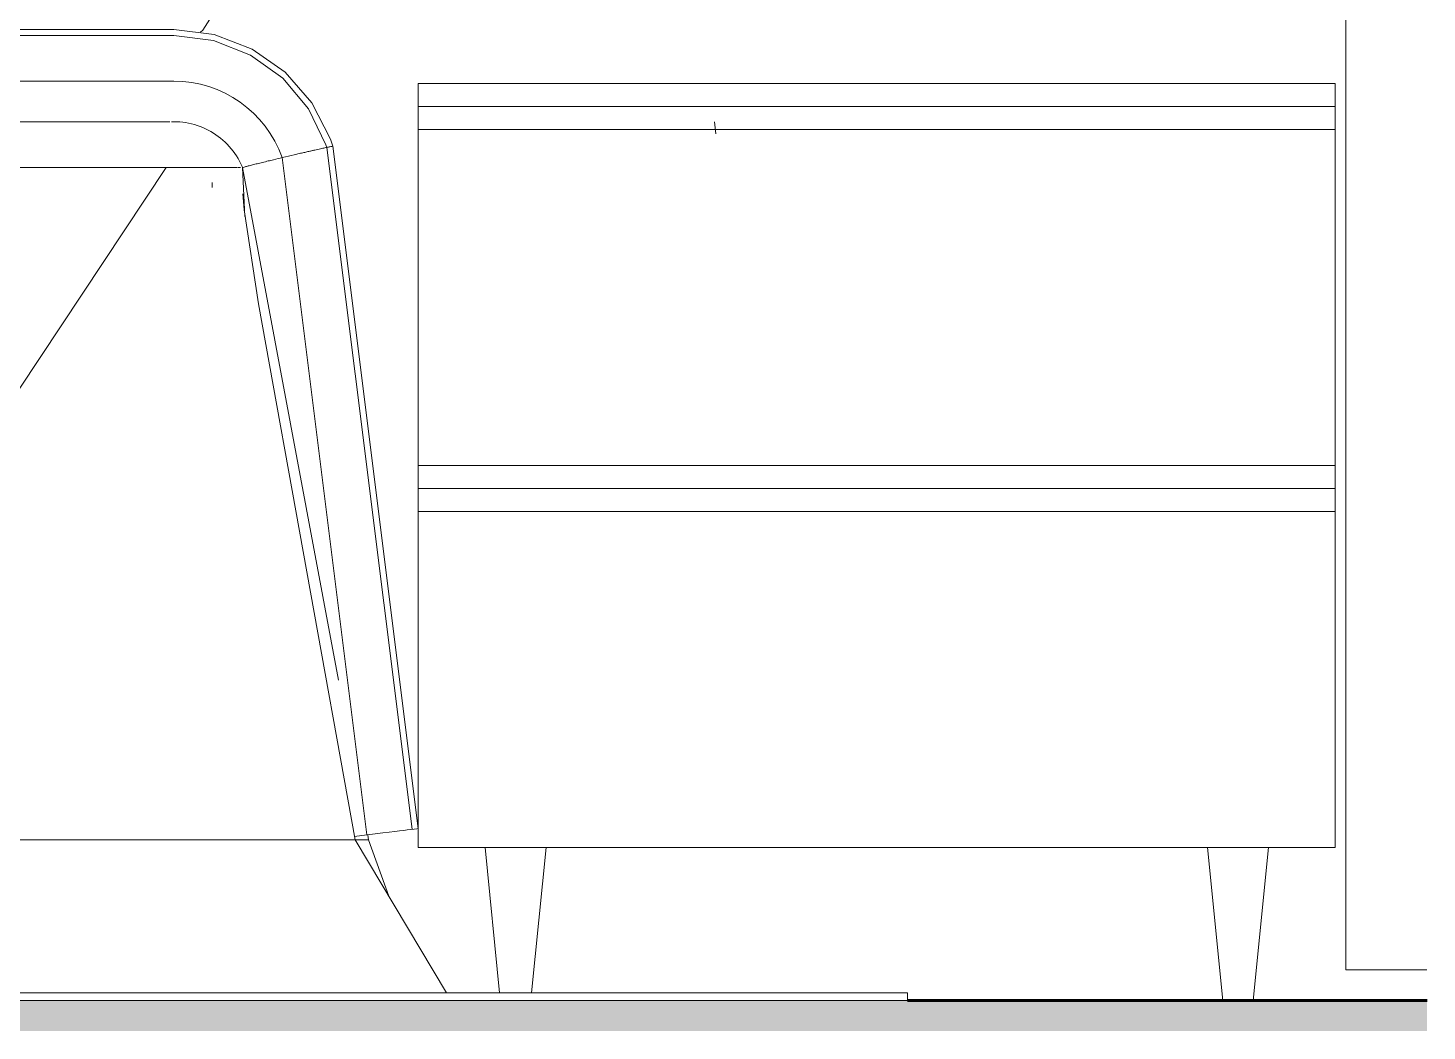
# Model space of a CAD drawing. Header units: millimetres. Extents: x -13140 to 14823, y 100 to 6213.
# Drawn here: x -9385 to -8470, y 180 to 836 of the extents above; entities that cross this region are included whole.
import ezdxf

# ---------------------------------------------------------------- set-up
doc = ezdxf.new("R2010")
doc.units = ezdxf.units.MM
for name, color, linetype, lineweight in [('A-FLOR', 192, 'Continuous', 25), ('A-FLOR-PATT', 8, 'Continuous', 25), ('I-FURN', 30, 'Continuous', 9)]:
    doc.layers.add(name, color=color, linetype=linetype, lineweight=lineweight)

# ---------------------------------------------------------------- blocks, each defined once
blk = doc.blocks.new('Blks_Decor Henzel Studio_Tapete Diamond Dust - Único-3507328-ELEVAÇÃO 1 SUÍTE')
at = {"layer": 'I-FURN', "color": 55}
for p, q in [((-11809.650772, 205), (-8809.650772, 205)), ((-8809.650772, 200), (-8809.650772, 205)), ((-8809.650772, 200), (-11809.650772, 200))]:
    blk.add_line(p, q, dxfattribs=at)
blk = doc.blocks.new('Blks_Decor Maisons du Monde_Cortina de Tecido - Bege-4411411-ELEVAÇÃO 1 SUÍTE')
at = {"layer": 'I-FURN', "color": 55}
for p, q in [((-8522.72, 3786), (-8522.72, 220)), ((-8522.72, 630.63), (-8522.72, 525.35)), ((-8522.72, 630.63), (-8522.72, 525.35)), ((-8522.72, 630.63), (-8522.72, 525.35)), ((-8522.72, 630.63), (-8522.72, 525.35)), ((-8522.72, 630.63), (-8522.72, 525.35)), ((-8522.72, 630.63), (-8522.72, 525.35)), ((-8522.72, 630.63), (-8522.72, 525.35)), ((-8522.72, 630.63), (-8522.72, 525.35)), ((-8522.72, 630.63), (-8522.72, 525.35)), ((-8522.72, 630.63), (-8522.72, 525.35)), ((-8522.72, 630.63), (-8522.72, 525.35)), ((-8522.72, 467.44), (-8522.72, 359.89)), ((-8522.72, 467.44), (-8522.72, 359.89)), ((-8522.72, 467.44), (-8522.72, 359.89)), ((-8522.72, 467.44), (-8522.72, 359.89)), ((-8522.72, 467.44), (-8522.72, 359.89)), ((-8522.72, 467.44), (-8522.72, 359.89)), ((-8522.72, 467.44), (-8522.72, 359.89)), ((-8522.72, 467.44), (-8522.72, 359.89)), ((-8522.72, 467.44), (-8522.72, 359.89)), ((-8522.72, 467.44), (-8522.72, 359.89)), ((-8522.72, 467.44), (-8522.72, 359.89))]:
    blk.add_line(p, q, dxfattribs=at)
blk.add_open_spline([(-8469.83, 220), (-8475, 220), (-8487.8, 220), (-8505.72, 220), (-8519.4, 220), (-8522.72, 220), (-8522.72, 220)], degree=3, knots=[-3.007271, -3.007271, -3.007271, -3.007271, -2.748894, -2.356194, -1.963495, -1.570796, -1.570796, -1.570796, -1.570796], dxfattribs=at)
blk = doc.blocks.new('Blks_Dorm_Colcha e Mantas - Casal-3554190-ELEVAÇÃO 1 SUÍTE')
at = {"layer": 'I-FURN', "color": 55}
blk.add_line((-8935.01, 767.11), (-8935.9, 774.94), dxfattribs=at)
blk = doc.blocks.new('CABECEIRA - CABECEIRA-4354618-ELEVAÇÃO 1 SUÍTE')
at = {"layer": 'I-FURN', "color": 55, "flags": 128}
blk.add_lwpolyline([(-9272.22, 833.64), (-9270.73, 834.95), (-9255.4, 859.16), (-9248.48, 881.07)], dxfattribs=at)
blk = doc.blocks.new('Colcha com Camadas 1 - King-4360120-ELEVAÇÃO 1 SUÍTE')
at = {"layer": 'I-FURN', "color": 55}
for p, q in [((-9289.65, 835.3), (-11229.65, 835.3)), ((-9289.65, 831.35), (-11229.65, 831.35)), ((-11229.65, 801.52), (-9289.65, 801.52)), ((-9294.65, 775), (-9441.02, 775)), ((-9294.65, 775), (-9292.15, 775)), ((-9291.12, 775), (-9289.65, 775)), ((-9218.74, 751.5), (-9163.33, 308.29)), ((-9133.73, 311.99), (-9189.51, 758.16)), ((-9129.81, 312.48), (-9185.64, 759.01)), ((-9294.65, 744.95), (-11224.65, 744.95)), ((-11224.65, 744.95), (-9294.65, 744.95)), ((-9586.91, 305), (-9294.65, 744.95)), ((-9276.66, 744.95), (-9274.71, 744.95)), ((-9260.17, 744.95), (-9258.44, 744.95)), ((-9248.94, 744.95), (-9248.46, 744.95)), ((-9243.15, 712.89), (-9244.65, 744.95)), ((-9181.76, 409.49), (-9244.65, 744.94)), ((-9264.48, 731.91), (-9264.55, 735.25)), ((-9163.33, 308.29), (-9171.3, 307.29)), ((-9111.1, 205), (-9170.88, 305)), ((-9162.17, 305), (-9162.75, 308.09)), ((-9148.93, 268.24), (-9162.17, 305))]:
    blk.add_line(p, q, dxfattribs=at)
at = {"layer": 'I-FURN', "color": 55, "flags": 128}
for points in [[(-9289.65, 835.3), (-9263.27, 832.06), (-9238.46, 822.54), (-9216.69, 807.3), (-9199.25, 787.24), (-9187.18, 763.56), (-9185.64, 759.02)], [(-9289.65, 831.35), (-9263.75, 828.11), (-9239.45, 818.59), (-9218.25, 803.38), (-9201.45, 783.4), (-9190.08, 759.91), (-9189.51, 758.17)], [(-9289.65, 775), (-9287.7, 774.96), (-9285.75, 774.84), (-9283.81, 774.65), (-9281.88, 774.38), (-9279.97, 774.03), (-9278.06, 773.6), (-9276.18, 773.1), (-9274.32, 772.53), (-9272.48, 771.87), (-9270.67, 771.15), (-9268.89, 770.36), (-9267.14, 769.49), (-9265.43, 768.56), (-9263.76, 767.55), (-9262.12, 766.49), (-9260.54, 765.35), (-9259, 764.16), (-9257.51, 762.9), (-9256.07, 761.59), (-9254.68, 760.21), (-9253.35, 758.79), (-9252.08, 757.31), (-9250.87, 755.78), (-9249.72, 754.21), (-9248.63, 752.59), (-9247.61, 750.93), (-9246.66, 749.23), (-9245.77, 747.49), (-9244.96, 745.72), (-9244.66, 745.02)], [(-9170.88, 305), (-9234.15, 655.73), (-9243.55, 717.42), (-9244.38, 727.82)]]:
    blk.add_lwpolyline(points, dxfattribs=at)
at = {"layer": 'I-FURN', "color": 55}
blk.add_arc((-9289.65, 726.25), 75.27, 19.60125, 90, dxfattribs=at)
for points, knots in [([(-9218.74, 751.5), (-9220.28, 751.13), (-9223.27, 750.42), (-9227.91, 749.29), (-9231.52, 748.4), (-9235.03, 747.52), (-9238.25, 746.7), (-9240.98, 745.99), (-9243.76, 745.26), (-9244.66, 745.02), (-9244.66, 745.02)], [0, 0, 0, 0, 0.2, 0.3, 0.4, 0.5, 0.6, 0.7, 0.8, 1, 1, 1, 1]), ([(-9185.75, 758.99), (-9185.69, 759), (-9185.62, 759.02), (-9185.67, 759.01), (-9186.17, 758.9), (-9187.25, 758.66), (-9188.47, 758.39), (-9189.55, 758.16), (-9190.78, 757.88), (-9192.16, 757.58), (-9193.69, 757.24), (-9195.43, 756.86), (-9197.37, 756.42), (-9199.48, 755.93), (-9201.83, 755.4), (-9204.5, 754.81), (-9207.51, 754.15), (-9211.98, 753.14), (-9215.87, 752.22), (-9218.74, 751.5)], [-0.3571429, -0.3571429, -0.3571429, -0.3571429, -0.3392857, -0.3214286, -0.2857143, -0.25, -0.2321429, -0.2142857, -0.1964286, -0.1785714, -0.1607143, -0.1428571, -0.125, -0.1071429, -0.0892857, -0.0714286, -0.0535714, -0.0357143, 0, 0, 0, 0]), ([(-9277.03, 744.95), (-9277.4, 744.95), (-9279.09, 744.95), (-9282.17, 744.95), (-9287.6, 744.95), (-9291.8, 744.95), (-9294.65, 744.95)], [0.7708171, 0.7708171, 0.7708171, 0.7708171, 0.7857143, 0.8392857, 0.8928571, 1, 1, 1, 1]), ([(-9259.85, 744.95), (-9261, 744.95), (-9264.32, 744.95), (-9269.35, 744.95), (-9273.28, 744.95), (-9274.73, 744.95)], [0.5099888, 0.5099888, 0.5099888, 0.5099888, 0.5714286, 0.6785714, 0.7391765, 0.7391765, 0.7391765, 0.7391765]), ([(-9248.77, 744.95), (-9249.03, 744.95), (-9250.86, 744.95), (-9253.96, 744.95), (-9257.32, 744.95), (-9258.27, 744.95)], [0.2606915, 0.2606915, 0.2606915, 0.2606915, 0.2857143, 0.4285714, 0.4814435, 0.4814435, 0.4814435, 0.4814435]), ([(-9129.89, 312.47), (-9129.5, 312.52), (-9131.62, 312.25), (-9147.68, 310.25), (-9163.33, 308.29)], [0.8698976, 0.8698976, 0.8698976, 0.8698976, 1.0853518, 1.3048464, 1.3048464, 1.3048464, 1.3048464]), ([(-9586.91, 305), (-9465.55, 305), (-9358.96, 305), (-9268.12, 305), (-9216.19, 305), (-9180.79, 305), (-9170.46, 305), (-9170.91, 305)], [0, 0, 0, 0, 0.310167, 0.552321, 0.784287, 0.998617, 1.193396, 1.193396, 1.193396, 1.193396]), ([(-9170.91, 305), (-9170.46, 305), (-9180.79, 305), (-9216.19, 305), (-9268.12, 305), (-9358.96, 305), (-9465.55, 305), (-9586.91, 305)], [-1.193396, -1.193396, -1.193396, -1.193396, -0.998617, -0.784287, -0.552321, -0.310167, 0, 0, 0, 0]), ([(-9170.88, 305), (-9169.02, 305), (-9165.33, 305), (-9162.17, 305), (-9162.17, 305)], [2.2220339, 2.2220339, 2.2220339, 2.2220339, 2.4522412, 2.7025784, 2.7025784, 2.7025784, 2.7025784]), ([(-9162.17, 305), (-9162.17, 305), (-9165.33, 305), (-9169.02, 305), (-9170.88, 305)], [-2.7025784, -2.7025784, -2.7025784, -2.7025784, -2.4522412, -2.2220339, -2.2220339, -2.2220339, -2.2220339])]:
    blk.add_open_spline(points, degree=3, knots=knots, dxfattribs=at)
blk.add_open_spline([(-9245.89, 744.95), (-9246.39, 744.95), (-9247.06, 744.95), (-9247.87, 744.95)], degree=3, dxfattribs=at)
blk = doc.blocks.new('MESA DE CABECEIRA - MESA DE CABECEIRA-4655667-ELEVAÇÃO 1 SUÍTE')
at = {"layer": 'I-FURN', "color": 55}
for p, q in [((-9129.65, 785), (-9129.65, 800)), ((-9129.65, 800), (-8529.65, 800)), ((-8529.65, 800), (-8529.65, 785)), ((-9129.65, 770), (-9129.65, 785)), ((-9129.65, 785), (-8529.65, 785)), ((-8529.65, 785), (-8529.65, 770)), ((-8529.65, 770), (-9129.65, 770)), ((-9129.65, 770), (-9129.65, 550)), ((-9129.65, 770), (-8529.65, 770)), ((-8529.65, 550), (-8529.65, 770)), ((-9129.65, 550), (-8529.65, 550)), ((-9129.65, 535), (-9129.65, 550)), ((-8529.65, 550), (-8529.65, 535)), ((-9129.65, 520), (-9129.65, 535)), ((-9129.65, 535), (-8529.65, 535)), ((-8529.65, 535), (-8529.65, 520)), ((-8529.65, 520), (-9129.65, 520)), ((-9129.65, 520), (-9129.65, 300)), ((-9129.65, 520), (-8529.65, 520)), ((-8529.65, 300), (-8529.65, 520)), ((-9129.65, 300), (-8529.65, 300)), ((-9086, 300), (-9076.5, 205)), ((-9055.5, 205), (-9046, 300)), ((-8613.3, 300), (-8603.3, 200)), ((-8583.3, 200), (-8573.3, 300))]:
    blk.add_line(p, q, dxfattribs=at)

msp = doc.modelspace()

# ---------------------------------------------------------------- hatches: boundary and pattern name
at = {"layer": 'A-FLOR-PATT'}
msp.add_hatch(color=256, dxfattribs=at).paths.add_polyline_path([(-13139.651, 180), (-8469.651, 180), (-8469.651, 200), (-13139.651, 200)])

# ---------------------------------------------------------------- linework, layer by layer
at = {"layer": 'A-FLOR', "lineweight": 60}
msp.add_line((-8469.651, 200), (-8809.651, 200), dxfattribs=at)

# ---------------------------------------------------------------- block references
at = {"layer": 'I-FURN', "color": 55}
for name in ['Blks_Decor Maisons du Monde_Cortina de Tecido - Bege-4411411-ELEVAÇÃO 1 SUÍTE', 'CABECEIRA - CABECEIRA-4354618-ELEVAÇÃO 1 SUÍTE', 'Colcha com Camadas 1 - King-4360120-ELEVAÇÃO 1 SUÍTE', 'MESA DE CABECEIRA - MESA DE CABECEIRA-4655667-ELEVAÇÃO 1 SUÍTE', 'Blks_Dorm_Colcha e Mantas - Casal-3554190-ELEVAÇÃO 1 SUÍTE', 'Blks_Decor Henzel Studio_Tapete Diamond Dust - Único-3507328-ELEVAÇÃO 1 SUÍTE']:
    msp.add_blockref(name, (0, 0), dxfattribs=at)

doc.saveas('drawing.dxf')
